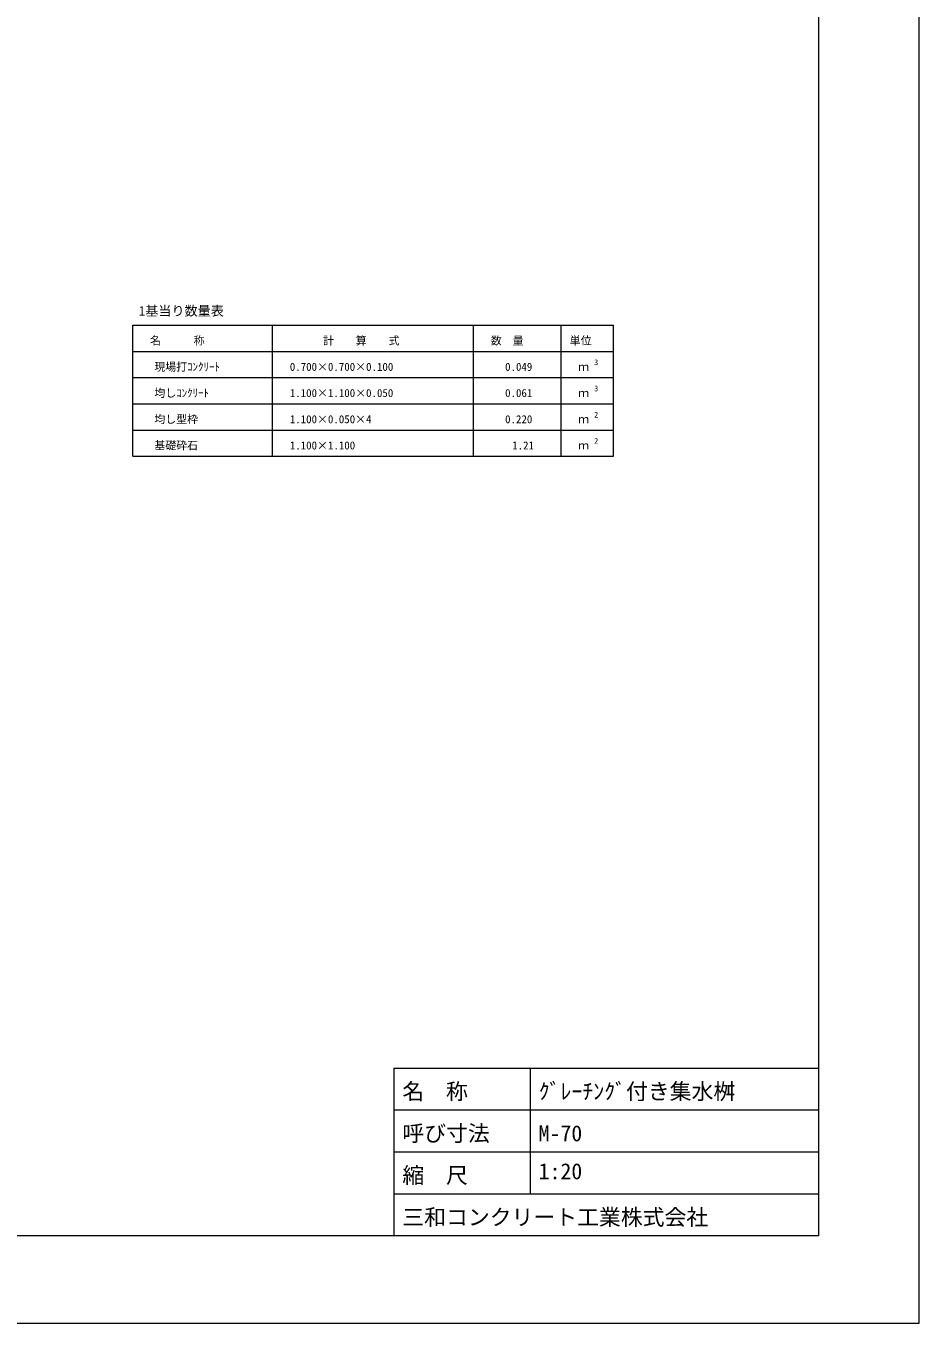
# Model space of a CAD drawing. Units: millimetres on the paper. Extents: x 0 to 841, y 0 to 594.
# Drawn here: x 636.6 to 841, y 0 to 297 of the extents above; entities that cross this region are included whole.
import ezdxf
from ezdxf.enums import TextEntityAlignment as Align

# ---------------------------------------------------------------- set-up
doc = ezdxf.new("R2010")
doc.units = ezdxf.units.MM
for name, color, linetype, lineweight in [('D-MTR-FRAM（材料表図枠）', 2, 'Continuous', 18), ('D-TTL(外枠）', 2, 'Continuous', 18), ('DEFPOINTS_2', 8, 'Continuous', 18)]:
    doc.layers.add(name, color=color, linetype=linetype, lineweight=lineweight)
for name, color, linetype in [('D-MTR-TXT(文字列）', 7, 'Continuous'), ('D-MTR（材料表タイトル）', 7, 'Continuous'), ('D-TTL-TXT（文字）', 7, 'Continuous')]:
    doc.layers.add(name, color=color, linetype=linetype)
doc.styles.add('ＭＳ ゴシック', font='')
doc.styles.get('ＭＳ ゴシック').set_extended_font_data('MS Gothic')

msp = doc.modelspace()

# ---------------------------------------------------------------- linework, layer by layer
at = {"layer": 'D-MTR-FRAM（材料表図枠）'}
for p, q in [((661.048, 228.48), (771.048, 228.48)), ((661.048, 198.48), (661.048, 228.48)), ((693.048, 198.48), (693.048, 228.48)), ((739.048, 198.48), (739.048, 228.48)), ((759.048, 198.48), (759.048, 228.48)), ((771.048, 198.48), (771.048, 228.48)), ((661.048, 222.48), (771.048, 222.48)), ((661.048, 222.48), (771.048, 222.48)), ((661.048, 216.48), (771.048, 216.48)), ((661.048, 216.48), (771.048, 216.48)), ((661.048, 210.48), (771.048, 210.48)), ((661.048, 204.48), (771.048, 204.48)), ((661.048, 198.48), (771.048, 198.48))]:
    msp.add_line(p, q, dxfattribs=at)
at = {"layer": 'D-TTL(外枠）'}
for p, q in [((818, 574), (818, 20)), ((720.8, 58.4), (818, 58.4)), ((720.8, 58.4), (720.8, 20)), ((752, 58.4), (752, 29.6)), ((720.8, 48.8), (818, 48.8)), ((720.8, 39.2), (818, 39.2)), ((720.8, 29.6), (818, 29.6)), ((818, 20), (23, 20))]:
    msp.add_line(p, q, dxfattribs=at)
at = {"layer": 'DEFPOINTS_2'}
for p, q in [((841, 0), (841, 594)), ((0, 0), (841, 0))]:
    msp.add_line(p, q, dxfattribs=at)

# ---------------------------------------------------------------- texts
at = {"layer": 'D-MTR-TXT(文字列）', "style": 'ＭＳ ゴシック'}
for s, height, p in [('名\u3000\u3000\u3000称', 1.833, (664.971, 223.48)), ('計\u3000\u3000算\u3000\u3000式', 1.833, (704.577, 223.48)), ('数\u3000量', 1.833, (742.971, 223.48)), ('単位', 1.833, (761.045, 223.48)), ('現場打ｺﾝｸﾘｰﾄ', 1.833, (665.971, 217.48)), ('0.700×0.700×0.100', 1.833, (696.971, 217.48)), ('0.049', 1.833, (746.247, 217.48)), ('3', 1.32, (766.629, 218.931)), ('ｍ', 1.833, (762.971, 217.48)), ('均しｺﾝｸﾘｰﾄ', 1.833, (665.971, 211.48)), ('1.100×1.100×0.050', 1.833, (696.971, 211.48)), ('0.061', 1.833, (746.247, 211.48)), ('3', 1.32, (766.629, 212.931)), ('ｍ', 1.833, (762.971, 211.48)), ('均し型枠', 1.833, (665.971, 205.48)), ('2', 1.32, (766.629, 206.931)), ('1.100×0.050×4', 1.833, (696.971, 205.48)), ('0.220', 1.833, (746.247, 205.48)), ('ｍ', 1.833, (762.971, 205.48)), ('基礎砕石', 1.833, (665.971, 199.48)), ('2', 1.32, (766.629, 200.931)), ('1.100×1.100', 1.833, (696.971, 199.48)), ('1.21', 1.833, (747.871, 199.48)), ('ｍ', 1.833, (762.971, 199.48))]:
    msp.add_text(s, height=height, dxfattribs=at).set_placement(p, align=Align.BOTTOM_LEFT)
at = {"layer": 'D-MTR（材料表タイトル）', "style": 'ＭＳ ゴシック'}
msp.add_text('1基当り数量表', height=2.199, dxfattribs=at).set_placement((662.391, 230.006), align=Align.BOTTOM_LEFT)
at = {"layer": 'D-TTL-TXT（文字）', "style": 'ＭＳ ゴシック'}
for s, p in [('名\u3000称', (722.731, 50.114)), ('ｸﾞﾚｰﾁﾝｸﾞ付き集水桝', (753.931, 50.114)), ('呼び寸法', (722.731, 40.514)), ('M-70', (753.931, 40.514)), ('縮\u3000尺', (722.731, 30.914)), ('1:20', (753.931, 31.827)), ('三和コンクリート工業株式会社', (722.731, 21.314))]:
    msp.add_text(s, height=3.666, dxfattribs=at).set_placement(p, align=Align.BOTTOM_LEFT)

doc.saveas('drawing.dxf')
